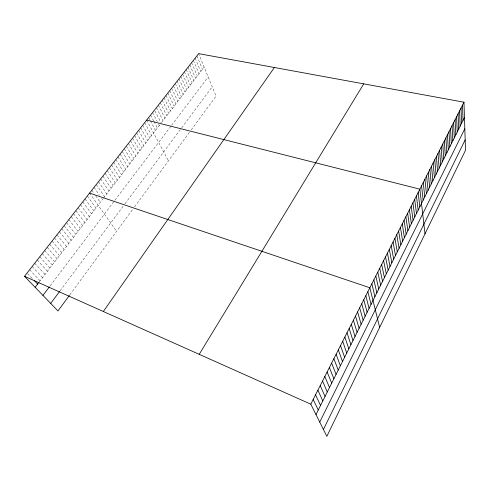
<?xml version="1.0" encoding="UTF-8"?>
<svg xmlns="http://www.w3.org/2000/svg" width="490" height="490" viewBox="0 0 490 490"><rect width="100%" height="100%" fill="white"/><g stroke="black" fill="none" stroke-linecap="round" stroke-linejoin="round"><path stroke-width="0.37" stroke-dasharray="2.45 1.84" d="M69.825 294.815L132.576 209.561M134.542 206.89L189.52 132.202M191.229 129.881L216.047 96.163L198.652 53.643M60.074 290.833L123.015 206.449M125.036 203.736L181.239 128.386M181.68 127.798L212.231 86.834M50.176 285.823L114.127 201.286M114.96 200.183L171.12 125.942M171.58 125.342L208.183 76.948M39.286 281.928L102.484 199.559L101.638 198.34M103.347 198.438L160.04 124.54M161.553 122.574L204.14 67.063M27.599 273.549L32.352 278.534M29.627 269.727L40.113 280.856M32.175 266.474L42.569 277.646M34.704 263.234L45.019 274.455M37.228 260.012L47.457 271.282M39.733 256.809L49.882 268.122M42.226 253.624L52.289 264.98M44.706 250.451L54.69 261.85M47.175 247.297L57.079 258.738M49.631 244.155L59.455 255.639M52.075 241.031L61.82 252.558M54.506 237.926L64.172 249.49M56.926 234.833L66.511 246.439M59.333 231.752L68.845 243.401M61.728 228.689L71.16 240.382M64.11 225.645L73.469 237.374M66.487 222.613L75.766 234.379M68.845 219.594L78.051 231.403M71.191 216.592L80.329 228.438M73.531 213.603L82.59 225.486M75.852 210.633L84.844 222.552M78.167 207.674L87.085 219.63M80.47 204.728L89.315 216.721M82.761 201.8L91.538 213.83M85.046 198.885L93.749 210.945M87.312 195.982L95.948 208.079M89.572 193.097L116.559 231.323M91.82 190.224L93.945 193.262M95.642 195.694L100.315 202.388M94.056 187.364L99.531 195.29M96.285 184.516L104.64 196.747M98.496 181.686L106.789 193.948M100.701 178.868L108.927 191.161M102.9 176.063L111.059 188.387M105.081 173.27L113.178 185.624M107.255 170.489L115.285 182.874M109.417 167.721L117.386 180.142M111.573 164.971L119.474 177.417M113.717 162.233L121.551 174.71M115.848 159.507L123.621 172.008M117.974 156.788L125.685 169.326M120.087 154.087L127.731 166.649M122.188 151.398L129.776 163.991M124.282 148.721L131.81 161.339M126.365 146.057L133.831 158.705M128.441 143.405L135.846 156.077M130.505 140.771L137.849 153.462M132.557 138.143L139.846 150.865M134.603 135.528L141.837 148.274M136.643 132.925L143.809 145.695M138.67 130.334L145.781 143.129M140.685 127.749L147.741 140.575M142.694 125.183L149.695 138.027M144.691 122.629L151.637 135.497M146.681 120.081L168.45 160.824M148.654 117.569L150.02 120.148M150.363 120.797L155.483 130.481M150.614 115.058L153.664 120.883M154.001 121.532L157.388 128M152.562 112.565L157.272 121.636M158.613 124.233L159.287 125.526M154.84 110.734L160.843 122.414M156.439 107.61L163.054 120.614M158.362 105.148L164.928 118.176M160.279 102.698L166.79 115.744M162.19 100.26L168.646 113.325M164.089 97.835L170.496 110.918M165.981 95.415L172.333 108.523M167.862 93.008L174.164 106.134M169.736 90.613L175.99 103.758M171.604 88.225L177.803 101.387M173.46 85.848L179.616 99.035M175.31 83.484L181.416 96.683M177.153 81.132L183.205 94.35M178.991 78.786L184.993 92.022M180.816 76.446L186.77 89.707M182.635 74.125L188.54 87.398M184.442 71.809L190.304 85.101M186.249 69.507L192.062 82.81M188.044 67.21L193.807 80.531M189.832 64.925L195.547 78.265M191.608 62.653L197.28 76.005M193.385 60.386L199.007 73.757M195.149 58.126L200.729 71.516M196.907 55.885L202.437 69.286"/><path stroke-width="0.73" d="M323.418 429.485L465.169 139.864M319.731 422.086L464.814 128.729M315.983 414.577L464.459 117.526M463.975 102.202L465.5 150.295L326.848 436.357L310.801 404.183L463.975 102.202L198.652 53.643L24.5 276.286L57.961 310.936L69.378 295.421M199.216 354.337L363.733 83.857M103.317 311.493L274.394 67.504M50.697 303.408L59.688 291.354M42.942 295.384L49.38 286.877M35.151 287.318L38.875 282.467M146.681 120.081L419.863 189.165L425.002 233.853M89.572 193.097L369.852 287.765L379.646 327.43M24.5 276.286L310.801 404.183M34.465 280.752L37.638 284.078M313.177 399.497L318.273 409.995M315.542 394.842L320.546 405.444M317.888 390.218L322.806 400.924M320.215 385.624L325.054 396.428M322.53 381.061L327.283 391.969M324.827 376.528L329.501 387.529M327.112 372.026L331.705 383.125M329.384 367.549L333.892 378.746M331.638 363.108L336.067 374.391M333.874 358.692L338.229 370.073M336.103 354.301L340.379 365.773M338.314 349.946L342.51 361.504M340.507 345.609L344.635 357.259M342.694 341.31L346.742 353.039M344.862 337.034L348.837 348.849M347.018 332.784L350.92 344.684M349.162 328.557L352.99 340.544M351.287 324.362L355.042 336.434M353.4 320.197L357.088 332.343M355.501 316.05L359.121 328.276M357.59 311.934L361.136 324.239M359.666 307.843L363.145 320.221M361.73 303.776L365.142 316.234M363.776 299.739L367.12 312.265M365.816 295.721L369.093 308.326M367.843 291.728L371.053 304.406M371.855 283.82L374.936 296.634M373.839 279.9L376.859 292.787M375.818 276.005L378.77 288.959M377.778 272.134L380.675 285.156M379.732 268.287L382.561 281.376M381.667 264.465L384.442 277.616M383.596 260.662L386.31 273.879M385.514 256.882L388.166 270.161M387.418 253.128L390.016 266.468M389.311 249.398L391.853 262.793M391.198 245.686L393.678 259.143M393.066 241.993L395.491 255.511M394.928 238.324L397.292 251.903M396.777 234.679L399.087 248.314M398.615 231.053L400.875 244.743M400.44 227.452L402.645 241.196M402.259 223.869L404.409 237.668M404.066 220.31L406.161 234.159M405.861 216.77L407.907 230.674M407.649 213.248L409.64 227.201M409.426 209.745L411.361 223.752M411.19 206.266L413.076 220.322M412.941 202.805L414.785 216.911M414.687 199.369L416.476 213.524M416.427 195.945L418.166 210.149M418.148 192.546L419.838 206.792M421.559 185.82L423.158 200.165M423.244 182.5L424.793 196.888M424.922 179.193L426.423 193.624M426.588 175.91L428.046 190.383M428.242 172.639L429.657 187.162M429.895 169.393L431.261 183.952M431.531 166.159L432.854 180.761M433.16 162.95L434.44 177.588M434.783 159.752L436.014 174.434M436.394 156.573L437.588 171.292M437.999 153.413L439.144 168.174M439.591 150.271L440.7 165.069M441.178 147.141L442.243 161.976M442.758 144.036L443.781 158.907M444.326 140.942L445.306 155.845M445.882 137.868L446.825 152.806M447.437 134.805L448.338 149.781M448.981 131.761L449.845 146.773M450.512 128.735L451.339 143.778M452.043 125.722L452.827 140.802M453.562 122.727L454.31 137.843M455.075 119.75L455.78 134.891M456.576 116.785L457.244 131.963M458.07 113.839L458.701 129.048M459.559 110.905L460.153 126.144M461.035 107.99L461.598 123.26M462.511 105.087L463.032 120.387"/></g></svg>
